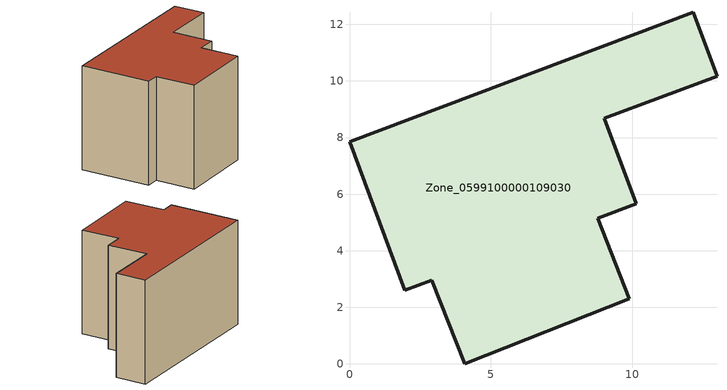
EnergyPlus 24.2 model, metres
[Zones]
Zone_0599100000109030
 floor ground (C_G): 1.96,2.6 0,7.85 12.15,12.43 12.99,10.17 9.01,8.68 10.14,5.66 8.77,5.15 9.9,2.3 4.07,0 2.9,2.96 z0
 wall outside (C_F): 12.99,10.17 12.15,12.43 0,7.85 1.96,2.6 2.9,2.96 4.07,0 9.9,2.3 8.77,5.15 10.14,5.66 9.01,8.68 12.99,10.17 z0:8.08
 roof outside (C_R): 8.77,5.15 10.14,5.66 9.01,8.68 12.99,10.17 12.15,12.43 0,7.85 1.96,2.6 2.9,2.96 4.07,0 9.9,2.3 z8.08
[BUILDING]
Pand.0599100000109030: North Axis=0; Terrain=City; Loads Convergence Tolerance Value=0.04; Temperature Convergence Tolerance Value=0.4; Solar Distribution=FullExterior; Maximum Number of Warmup Days=25; Minimum Number of Warmup Days=1
[Site:Location]
Rotterdam.The.Hague.AP_ZH_NLD Design_Conditions: Latitude=51.96; Longitude=4.45; Time Zone=1; Elevation=-4.5
[SITE:GROUNDTEMPERATURE:BUILDINGSURFACE]
18, 18, 18, 18, 18, 18, 18, 18, 18, 18, 18, 18
[MATERIAL] Thermal Absorptance=0.9; Solar Absorptance=0.7; Visible Absorptance=0.7
Name | Roughness | Thickness | Conductivity | Density | Specific Heat
G.TC.1975-1991 | MediumSmooth | 0.15 | 0.288461 | 540 | 1210
F.TC.1975-1991 | Rough | 0.3 | 0.230769 | 1920 | 840
R.TC.1975-1991 | MediumRough | 0.2 | 0.153846 | 1500 | 1000
[CONSTRUCTION]
C_G: G.TC.1975-1991
C_F: F.TC.1975-1991
C_R: R.TC.1975-1991
[ZONE]
Zone_0599100000109030: Type=1; Multiplier=1; Ceiling Height=Autocalculate; Volume=Autocalculate; Floor Area=autocalculate; Part of Total Floor Area=Yes
[ZONEINFILTRATION:DESIGNFLOWRATE]
Infil_Zone_0599100000109030: Zone or ZoneList or Space or SpaceList=Zone_0599100000109030; Schedule=AlwaysOn; Design Flow Rate Calculation Method=Flow/Area; Flow Rate per Floor Area=0.003; Constant Term Coefficient=1; Temperature Term Coefficient=0; Velocity Term Coefficient=0; Velocity Squared Term Coefficient=0
[HVACTEMPLATE:ZONE:IDEALLOADSAIRSYSTEM]
Zone_0599100000109030: Maximum Heating Supply Air Temperature=50; Minimum Cooling Supply Air Temperature=13; Maximum Heating Supply Air Humidity Ratio=0.0156; Minimum Cooling Supply Air Humidity Ratio=0.0077; Heating Limit=NoLimit; Cooling Limit=NoLimit; Dehumidification Control Type=ConstantSensibleHeatRatio; Cooling Sensible Heat Ratio=0.7; Dehumidification Setpoint=60; Humidification Control Type=None; Humidification Setpoint=30; Outdoor Air Method=None; Outdoor Air Flow Rate per Person=0.00944; Outdoor Air Flow Rate per Zone Floor Area=0; Outdoor Air Flow Rate per Zone=0; Demand Controlled Ventilation Type=None; Outdoor Air Economizer Type=NoEconomizer; Heat Recovery Type=None; Sensible Heat Recovery Effectiveness=0.7; Latent Heat Recovery Effectiveness=0.65
[ZONECONTROL:THERMOSTAT]
ThermostatControl_Zone_0599100000109030: Zone or ZoneList=Zone_0599100000109030; Control Type Schedule=DualSetpointControlType; Control 1=Thermostat_Zone_0599100000109030; Temperature Difference Between Cutout And Setpoint=0
[THERMOSTATSETPOINT:DUALSETPOINT]
Thermostat_Zone_0599100000109030: Heating Setpoint Temperature Schedule=HeatingSetpoint_Zone_0599100000109030; Cooling Setpoint Temperature Schedule=CoolingSetpoint_Zone_0599100000109030
[SCHEDULE:COMPACT]
HeatingSetpoint_Zone_0599100000109030: Through: 12/31, For: AllDays, Until: 24:00, 21
CoolingSetpoint_Zone_0599100000109030: Through: 12/31, For: AllDays, Until: 24:00, 24
DualSetpointControlType: Through: 12/31, For: AllDays, Until: 24:00, 4
AlwaysOn: Through: 12/31, For: AllDays, Until: 24:00, 1
